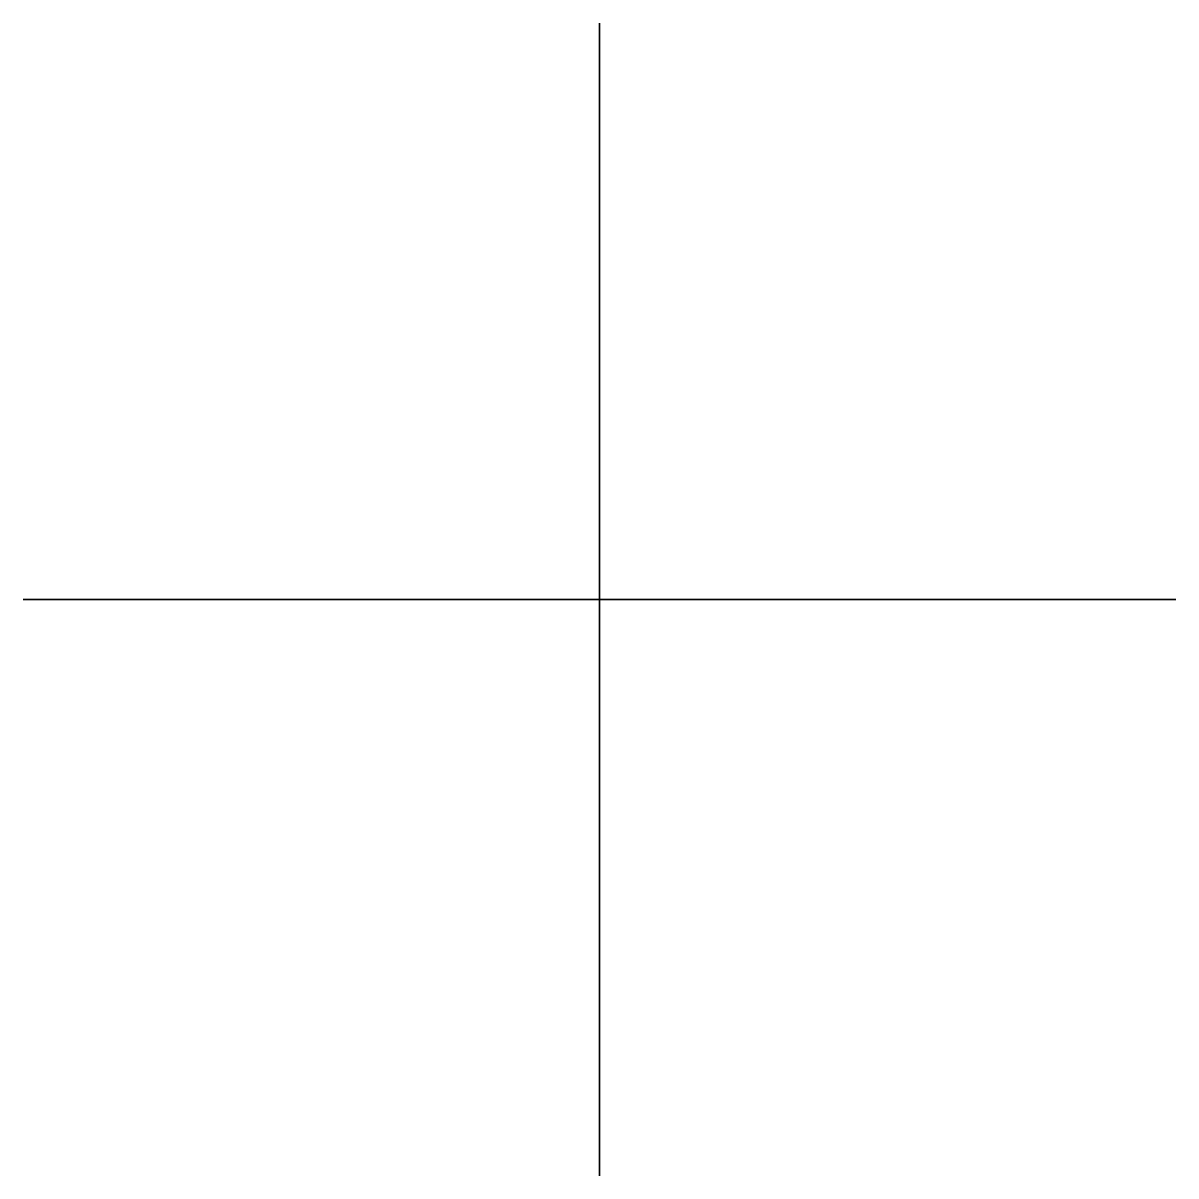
# Model space of a CAD drawing. Header units: millimetres. Extents: x -13 to 13, y -13 to 13.
import ezdxf

# ---------------------------------------------------------------- set-up
doc = ezdxf.new("R2010")
doc.units = ezdxf.units.MM
doc.header["$MEASUREMENT"] = 0
for name, color, linetype in [('QFH-Antenne v11_Sketch10', 7, 'Continuous'), ('QFH-Antenne v11_Sketch15', 7, 'Continuous'), ('QFH-Antenne v11_Sketch89', 7, 'Continuous'), ('QFH-Antenne v11_Sketch90', 7, 'Continuous'), ('QFH-Antenne v11_Sketch91', 7, 'Continuous'), ('QFH-Antenne v11_Sketch92', 7, 'Continuous'), ('QFH-Antenne v11_Sketch93', 7, 'Continuous'), ('QFH-Antenne v11_Sketch94', 7, 'Continuous'), ('QFH-Antenne v11_Sketch95', 7, 'Continuous'), ('QFH-Antenne v11_Sketch96', 7, 'Continuous')]:
    doc.layers.add(name, color=color, linetype=linetype)

msp = doc.modelspace()

# ---------------------------------------------------------------- linework, layer by layer
at = {"layer": 'QFH-Antenne v11_Sketch10'}
msp.add_point((0, 0, 30), dxfattribs=at)
at = {"layer": 'QFH-Antenne v11_Sketch15'}
msp.add_point((0, 0), dxfattribs=at)
at = {"layer": 'QFH-Antenne v11_Sketch89', "extrusion": (1, 0, 0)}
msp.add_circle((0, 392.3), 13, dxfattribs=at)
at = {"layer": 'QFH-Antenne v11_Sketch89'}
for p in [(0, 0, 730), (0, 0)]:
    msp.add_point(p, dxfattribs=at)
at = {"layer": 'QFH-Antenne v11_Sketch90', "extrusion": (0, 1, 0)}
for centre, radius in [((0, 374.7), 13), ((0, 730), 12.5)]:
    msp.add_circle(centre, radius, dxfattribs=at)
at = {"layer": 'QFH-Antenne v11_Sketch90'}
msp.add_point((0, 0), dxfattribs=at)
at = {"layer": 'QFH-Antenne v11_Sketch91', "extrusion": (0, 1, 0)}
msp.add_circle((0, 54.6), 13, dxfattribs=at)
at = {"layer": 'QFH-Antenne v11_Sketch91'}
for p in [(0, 0, 730), (0, 0)]:
    msp.add_point(p, dxfattribs=at)
at = {"layer": 'QFH-Antenne v11_Sketch92'}
msp.add_point((0, 0), dxfattribs=at)
at = {"layer": 'QFH-Antenne v11_Sketch93'}
msp.add_point((0, 0), dxfattribs=at)
at = {"layer": 'QFH-Antenne v11_Sketch94'}
msp.add_line((0, 0, 1000), (0, 0, -250), dxfattribs=at)
msp.add_point((0, 0), dxfattribs=at)
at = {"layer": 'QFH-Antenne v11_Sketch95', "extrusion": (0, 1, 0)}
msp.add_circle((0, 374.65), 13, dxfattribs=at)
at = {"layer": 'QFH-Antenne v11_Sketch95'}
for p in [(0, 0), (0, 0, 730)]:
    msp.add_point(p, dxfattribs=at)
at = {"layer": 'QFH-Antenne v11_Sketch96', "extrusion": (1, 0, 0)}
msp.add_circle((0, 392.3), 13, dxfattribs=at)
at = {"layer": 'QFH-Antenne v11_Sketch96'}
for p in [(0, 0, 730), (0, 0)]:
    msp.add_point(p, dxfattribs=at)

doc.saveas('drawing.dxf')
